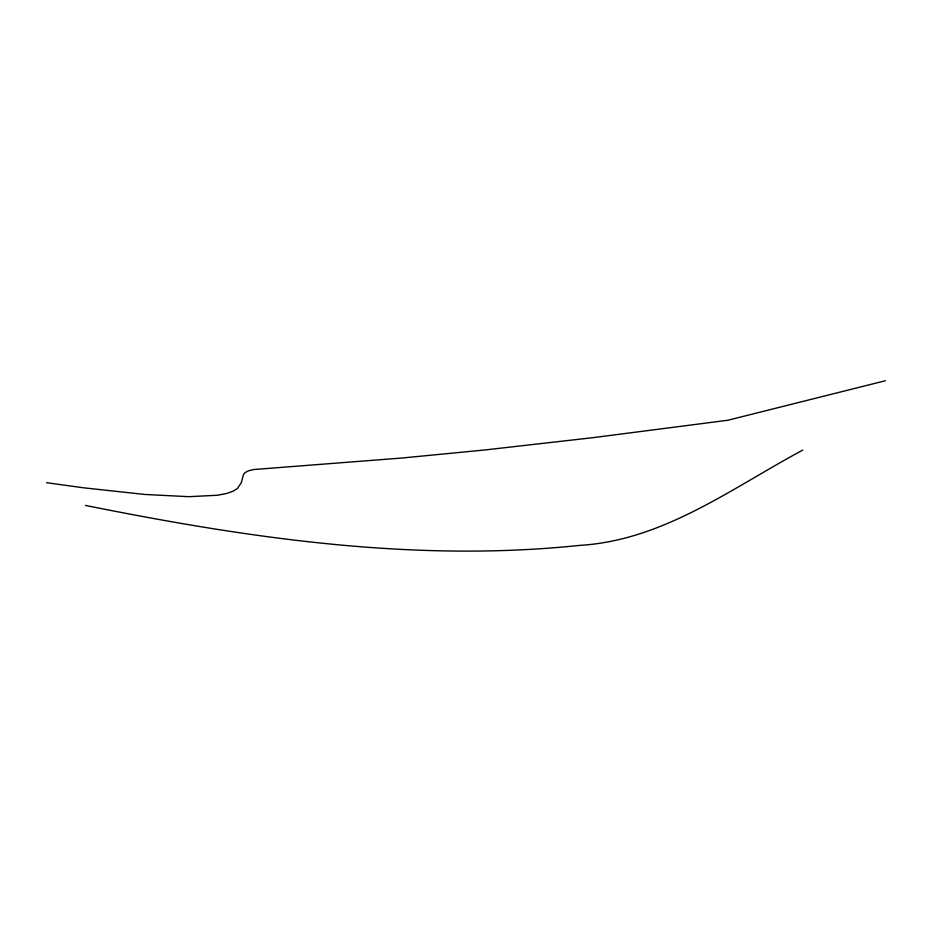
<?xml version="1.0" encoding="UTF-8"?>
<svg xmlns="http://www.w3.org/2000/svg" width="932" height="932" viewBox="0 0 932 932"><rect width="100%" height="100%" fill="white"/><g stroke="black" fill="none" stroke-linecap="round" stroke-linejoin="round"><path stroke-width="1.4" d="M802.778 450.109C731.597 488.193 663.421 540.42 579.704 545.383C414.239 562.777 247.516 537.974 85.441 505.424M885.4 380.734L727.857 420.25L592.764 437.69L485.234 449.923L402.496 457.973L253.516 469.553L248.564 470.788L245.361 472.408L243.532 474.493L241.295 482.671L237.404 488.519L233.151 491.187L226.662 493.471L217.424 495.253L188.916 496.686L144.705 494.449L83.461 487.797L46.6 482.706"/></g></svg>
